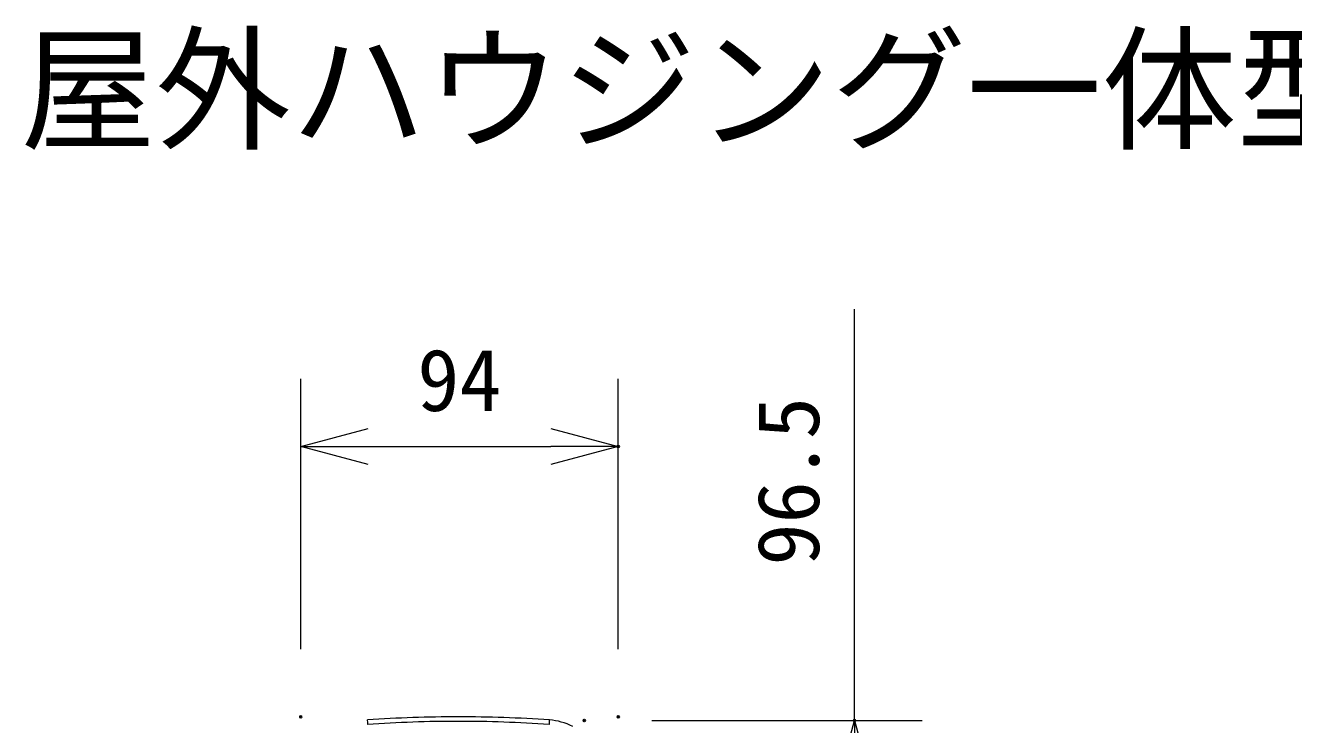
# Model space of a CAD drawing. Units: millimetres, scale not verified. Extents: x -62 to 63, y -57 to 57.
# Drawn here: x -35.34 to 2.2, y 36.22 to 56.9 of the extents above; entities that cross this region are included whole.
import ezdxf
from ezdxf.enums import TextEntityAlignment as Align

# ---------------------------------------------------------------- set-up
doc = ezdxf.new("R2010")
doc.units = ezdxf.units.MM
doc.header["$LTSCALE"] = 0.125
doc.header["$PDMODE"] = 32
doc.header["$PDSIZE"] = 0.0625
for name, color, linetype, lineweight in [('0-0_0', 7, 'Continuous', 9), ('0-4_GAIKEI', 1, 'Continuous', 18), ('0-5_SUNPO', 7, 'Continuous', 9)]:
    doc.layers.add(name, color=color, linetype=linetype, lineweight=lineweight)
doc.layers.add('0-1_DEFPOINTS', color=7, linetype='Continuous')
doc.layers.add('0-3_MOJI1', color=7, linetype='Continuous')
doc.styles.add('ＭＳ ゴシック', font='')
doc.styles.get('ＭＳ ゴシック').set_extended_font_data('MS Gothic')

# ---------------------------------------------------------------- blocks, each defined once
blk = doc.blocks.new('_OPEN30')
at = {"layer": '0-0_0'}
blk.add_line((0, 0), (-1, 0), dxfattribs=at)
blk.add_lwpolyline([(-1, 0.26795), (0, 0), (-1, -0.26795)], dxfattribs=at)
blk = doc.blocks.new('D6')
at = {"layer": '0-1_DEFPOINTS'}
for p in [(-19.6853, 25.8434), (-11.6853, 25.8434), (-19.6853, 16.1934)]:
    blk.add_point(p, dxfattribs=at)
at = {"layer": '0-5_SUNPO'}
for p, q in [((-11.6853, 25.8434), (-11.6853, 38.0101)), ((-17.6853, 25.8434), (-9.6853, 25.8434)), ((-11.6853, 18.1934), (-11.6853, 23.8434)), ((-17.6853, 16.1934), (-9.6853, 16.1934))]:
    blk.add_line(p, q, dxfattribs=at)
at = {"layer": '0-5_SUNPO', "xscale": 2, "yscale": 2}
for p, rotation in [((-11.6853, 25.8434), 90), ((-11.6853, 16.1934), 270)]:
    blk.add_blockref('_OPEN30', p, dxfattribs=dict(at, rotation=rotation))
at = {"layer": '0-5_SUNPO', "style": 'ＭＳ ゴシック'}
blk.add_text('96.5', height=1.833, rotation=90, dxfattribs=at).set_placement((-12.1853, 30.4267), align=Align.BOTTOM_LEFT)
blk = doc.blocks.new('D5')
at = {"layer": '0-1_DEFPOINTS'}
for p in [(-18.6777, 33.9512), (-28.0777, 25.9512), (-18.6777, 25.9512)]:
    blk.add_point(p, dxfattribs=at)
at = {"layer": '0-5_SUNPO'}
for p, q in [((-28.0777, 27.9512), (-28.0777, 35.9512)), ((-18.6777, 27.9512), (-18.6777, 35.9512)), ((-26.0777, 33.9512), (-20.6777, 33.9512))]:
    blk.add_line(p, q, dxfattribs=at)
at = {"layer": '0-5_SUNPO', "xscale": 2, "yscale": 2, "rotation": 180}
blk.add_blockref('_OPEN30', (-28.0777, 33.9512), dxfattribs=at)
at = {"layer": '0-5_SUNPO', "xscale": 2, "yscale": 2}
blk.add_blockref('_OPEN30', (-18.6777, 33.9512), dxfattribs=at)
at = {"layer": '0-5_SUNPO', "style": 'ＭＳ ゴシック'}
blk.add_text('94', height=1.833, dxfattribs=at).set_placement((-24.6277, 34.4512), align=Align.BOTTOM_LEFT)

msp = doc.modelspace()

# ---------------------------------------------------------------- linework, layer by layer
at = {"layer": '0-4_GAIKEI', "color": 7}
for centre, start, end in [((-22.5199, -2.2988), 90.00015, 93.98714), ((-22.5201, -2.2988), 86.01286, 89.99985)]:
    msp.add_arc(centre, 38.7452, start, end, dxfattribs=at)
at = {"layer": '0-4_GAIKEI', "color": 7, "lineweight": 9}
for start, end in [(89.99994, 93.9873), (86.0127, 90.00006)]:
    msp.add_arc((-22.52, -2.3596), 38.6724, start, end, dxfattribs=at)
for centre, major_axis in [((-25.2091, 36.2824), (0.0049, -0.0701)), ((-19.8309, 36.2824), (-0.0049, -0.0701))]:
    msp.add_ellipse(centre, major_axis=major_axis, ratio=0.141127, start_param=0.4587224, end_param=3.1415922, dxfattribs=at)
at = {"layer": '0-4_GAIKEI', "color": 7}
msp.add_ellipse((-19.7971, 34.4744), major_axis=(1.0524, -1.6188), ratio=0.912933, start_param=2.1490314, end_param=2.5387559, dxfattribs=at)

# ---------------------------------------------------------------- block references
at = {"layer": '0-5_SUNPO'}
for name in ['D6', 'D5']:
    msp.add_blockref(name, (0.891, 10.4938), dxfattribs=at)

# ---------------------------------------------------------------- texts
at = {"layer": '0-3_MOJI1', "style": 'ＭＳ ゴシック'}
msp.add_text('屋外ハウジング一体型ネットワークカメラ', height=2.933, dxfattribs=at).set_placement((-35.4846, 52.6579), align=Align.BOTTOM_LEFT)

doc.saveas('drawing.dxf')
